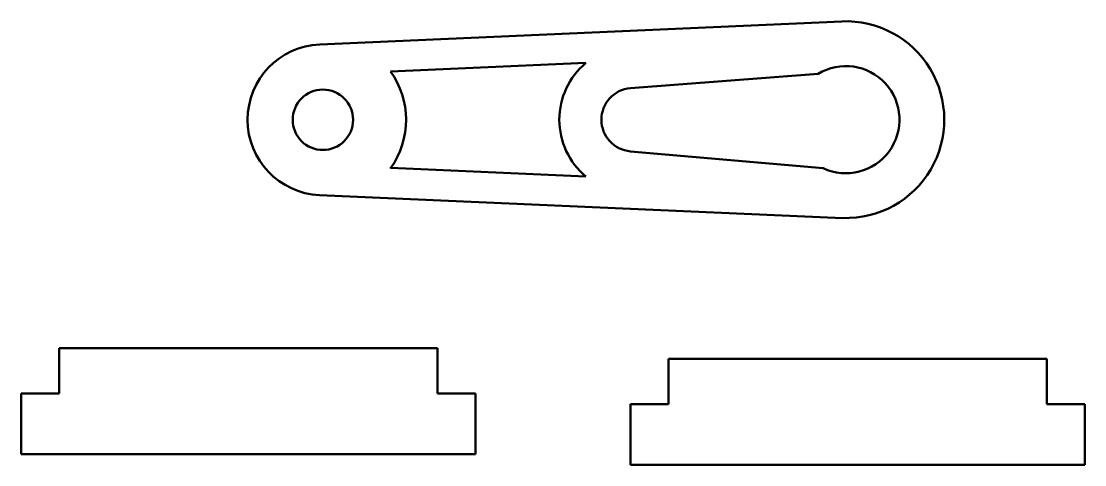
# Model space of a CAD drawing. Header units: millimetres. Extents: x 113.4 to 183.6, y 90.4 to 119.6.
import ezdxf

# ---------------------------------------------------------------- set-up
doc = ezdxf.new("R2010")
doc.units = ezdxf.units.MM
doc.layers.add('Visible (ISO)', color=7, linetype='Continuous', lineweight=50)

msp = doc.modelspace()

# ---------------------------------------------------------------- linework, layer by layer
at = {"layer": 'Visible (ISO)'}
for p, q in [((167.572, 119.643), (133.092, 118.112)), ((137.769, 116.339), (150.675, 116.893)), ((153.614, 115.237), (166.01, 116.176)), ((166.353, 109.938), (153.614, 111.053)), ((137.774, 109.95), (137.757, 109.962)), ((137.757, 109.962), (137.782, 109.961)), ((150.675, 109.397), (137.782, 109.961)), ((133.084, 108.165), (167.652, 106.651)), ((115.875, 98.054), (140.875, 98.054)), ((115.875, 95.054), (115.875, 98.054)), ((140.875, 98.054), (140.875, 95.054)), ((156.125, 97.352), (181.125, 97.352)), ((156.125, 94.352), (156.125, 97.352)), ((181.125, 97.352), (181.125, 94.352)), ((113.375, 95.054), (115.875, 95.054)), ((113.375, 91.054), (113.375, 95.054)), ((140.875, 95.054), (143.375, 95.054)), ((143.375, 95.054), (143.375, 91.054)), ((153.625, 94.352), (156.125, 94.352)), ((153.625, 90.352), (153.625, 94.352)), ((181.125, 94.352), (183.625, 94.352)), ((183.625, 94.352), (183.625, 90.352)), ((143.375, 91.054), (113.375, 91.054)), ((183.625, 90.352), (153.625, 90.352))]:
    msp.add_line(p, q, dxfattribs=at)
msp.add_circle((133.299, 113.141), 1.996, dxfattribs=at)
for centre, radius, start, end in [((167.846, 113.148), 6.5, 268.28644, 92.42032), ((133.301, 113.138), 4.979, 92.41586, 267.49357), ((153.797, 113.145), 4.879, 129.79897, 230.20104), ((167.846, 113.148), 3.541, 245.049, 121.24219), ((133.299, 113.141), 5.496, 324.6496, 35.58825), ((153.797, 113.145), 2.1, 95, 265), ((133.299, 113.141), 5.496, 324.50927, 324.6496)]:
    msp.add_arc(centre, radius, start, end, dxfattribs=at)

doc.saveas('drawing.dxf')
